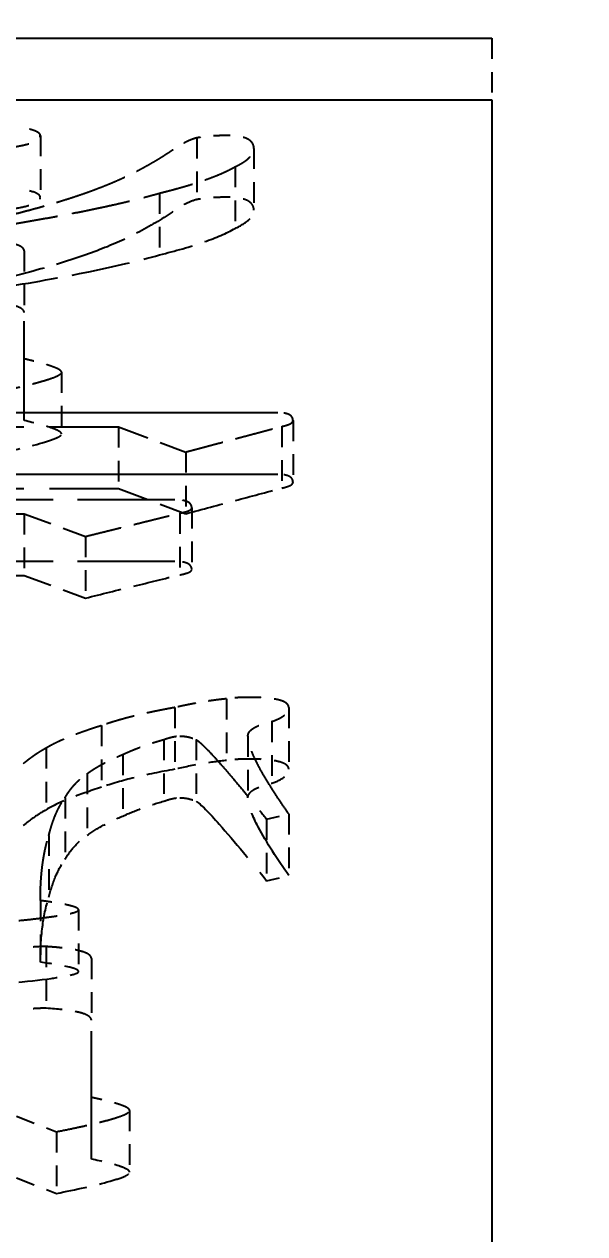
# Model space of a CAD drawing. Header units: millimetres. Extents: x 200 to 5740, y 200 to 4000.
# Drawn here: x 4268.72 to 4272.99, y 1952.79 to 1962 of the extents above; entities that cross this region are included whole.
import ezdxf

# ---------------------------------------------------------------- set-up
doc = ezdxf.new("R2010")
doc.units = ezdxf.units.MM
doc.header["$LTSCALE"] = 20
doc.linetypes.add('DASHED', pattern=[0.2067, 0.1654, -0.0413])
doc.layers.add('標註 (ISO)', color=7, linetype='Continuous', lineweight=18)
doc.layers.add('隱藏 (ISO)', color=7, linetype='DASHED', lineweight=25)
doc.styles.add('註記文字 (JIS)', font='kaiu.ttf')
doc.dimstyles.new('預設 (JIS)', dxfattribs={"dimscale": 20, "dimtxt": 3, "dimasz": 3, "dimexe": 2, "dimexo": 1, "dimgap": 0.8, "dimtad": 1, "dimrnd": 1e-08, "dimdsep": 46, "dimtxsty": '註記文字 (JIS)', "dimblk": 'Filled-1', "dimcen": 0.09, "dimdle": 10, "dimclrd": 256, "dimclre": 256, "dimclrt": 256, "dimadec": 0, "dimazin": 2, "dimtfac": 0.833333, "dimtmove": 0, "dimatfit": 3, "dimfxl": 0, "dimtolj": 1, "dimtzin": 0, "dimlwd": -1, "dimlwe": -1, "dimarcsym": 0})

# ---------------------------------------------------------------- blocks, each defined once
blk = doc.blocks.new('Filled-1')
at = {"color": 0}
for p, q in [((0, 0), (-1, 0.16667)), ((-1, 0.16667), (-1, -0.16667)), ((-1, 0), (0, 0)), ((-1, -0.16667), (0, 0))]:
    blk.add_line(p, q, dxfattribs=at)
at = {"color": 0, "flags": 128}
blk.add_lwpolyline([(-1, -0.16667), (0, 0)], dxfattribs=at)
at = {"color": 0}
blk.add_solid([(-1, -0.16667), (0, 0), (-1, 0.16667), (-1, -0.16667)], dxfattribs=at)
blk = doc.blocks.new('*D40')
at = {"layer": 'Defpoints', "color": 0}
for p in [(3955.2832, 2448.0062), (4476.8728, 2448.0062), (4342.7832, 958.0062)]:
    blk.add_point(p, dxfattribs=at)
at = {"layer": '標註 (ISO)'}
for p, q in [((3975.2832, 2448.0062), (4516.8728, 2448.0062)), ((4476.8728, 1018.0062), (4476.8728, 2388.0062)), ((4362.7832, 958.0062), (4516.8728, 958.0062))]:
    blk.add_line(p, q, dxfattribs=at)
at = {"layer": '標註 (ISO)', "xscale": 60, "yscale": 60, "zscale": 60}
for p, rotation in [((4476.8728, 2448.0062), 90), ((4476.8728, 958.0062), 270)]:
    blk.add_blockref('Filled-1', p, dxfattribs=dict(at, rotation=rotation))
at = {"layer": '標註 (ISO)', "insert": (4396.8949, 1625.6029), "char_height": 60, "attachment_point": 1, "rotation": 90, "style": '註記文字 (JIS)'}
blk.add_mtext('\\A1;1490', dxfattribs=at)

msp = doc.modelspace()

# ---------------------------------------------------------------- linework, layer by layer
at = {"layer": '隱藏 (ISO)', "ltscale": 2.380771}
msp.add_line((4247.2832, 1961.8945), (4272.2832, 1961.8945), dxfattribs=at)
at = {"layer": '隱藏 (ISO)', "ltscale": 0.047517}
for p, q in [((4272.2832, 1961.8945), (4272.2832, 1961.4247)), ((4268.8416, 1961.1536), (4268.8416, 1960.6838)), ((4270.0345, 1961.1359), (4270.0345, 1960.6661)), ((4270.4688, 1961.0561), (4270.4688, 1960.5862)), ((4270.3262, 1960.9164), (4270.3262, 1960.4465)), ((4269.7492, 1960.7146), (4269.7492, 1960.2448)), ((4268.7184, 1960.2756), (4268.7184, 1959.8057)), ((4269.0037, 1959.351), (4269.0037, 1958.8811)), ((4270.7671, 1958.9829), (4270.7671, 1958.513)), ((4269.438, 1958.9341), (4269.438, 1958.4643)), ((4270.6828, 1958.9385), (4270.6828, 1958.4687)), ((4269.9502, 1958.7434), (4269.9502, 1958.2736)), ((4269.9956, 1958.3177), (4269.9956, 1957.8479)), ((4268.7184, 1958.2734), (4268.7184, 1957.8035)), ((4269.9048, 1958.2778), (4269.9048, 1957.8079)), ((4269.1852, 1958.1004), (4269.1852, 1957.6306)), ((4270.2614, 1956.8637), (4270.2614, 1956.3939)), ((4269.8659, 1956.7972), (4269.8659, 1956.3273)), ((4270.7346, 1956.7972), (4270.7346, 1956.3273)), ((4269.3084, 1956.6597), (4269.3084, 1956.1899)), ((4270.605, 1956.6908), (4270.605, 1956.2209)), ((4270.4235, 1956.5799), (4270.4235, 1956.11)), ((4268.887, 1956.489), (4268.887, 1956.0191)), ((4269.7816, 1956.5533), (4269.7816, 1956.0834)), ((4270.028, 1956.5533), (4270.028, 1956.0834)), ((4269.4705, 1956.4402), (4269.4705, 1955.9704)), ((4269.1982, 1956.2939), (4269.1982, 1955.824)), ((4269.0296, 1956.1098), (4269.0296, 1955.64)), ((4270.5661, 1955.948), (4270.5661, 1955.4781)), ((4270.7346, 1955.9879), (4270.7346, 1955.518)), ((4268.9064, 1955.8238), (4268.9064, 1955.3539)), ((4268.8416, 1955.3271), (4268.8416, 1954.8573)), ((4269.1333, 1955.2562), (4269.1333, 1954.7863)), ((4268.887, 1954.9768), (4268.887, 1954.5069)), ((4269.2306, 1954.8859), (4269.2306, 1954.416)), ((4269.5223, 1953.7284), (4269.5223, 1953.2586)), ((4268.9648, 1953.5666), (4268.9648, 1953.0967))]:
    msp.add_line(p, q, dxfattribs=at)
at = {"layer": '隱藏 (ISO)', "ltscale": 2.58833}
msp.add_line((4245.1038, 1961.4247), (4272.2832, 1961.4247), dxfattribs=at)
at = {"layer": '隱藏 (ISO)', "ltscale": 4.576551}
msp.add_line((4272.2832, 1961.4247), (4272.2832, 1944.9884), dxfattribs=at)
at = {"layer": '隱藏 (ISO)', "ltscale": 0.228958}
msp.add_line((4268.7184, 1958.9831), (4268.7184, 1959.8057), dxfattribs=at)
at = {"layer": '隱藏 (ISO)', "ltscale": 0.826606}
for p, q in [((4270.6504, 1959.0428), (4261.9697, 1959.0428)), ((4270.6504, 1958.5729), (4261.9697, 1958.5729))]:
    msp.add_line(p, q, dxfattribs=at)
at = {"layer": '隱藏 (ISO)', "ltscale": 0.235749}
for p, q in [((4266.9615, 1958.9341), (4269.438, 1958.9341)), ((4266.9615, 1958.4643), (4269.438, 1958.4643))]:
    msp.add_line(p, q, dxfattribs=at)
at = {"layer": '隱藏 (ISO)', "ltscale": 0.071999}
for p, q in [((4269.438, 1958.9341), (4269.9502, 1958.7434)), ((4269.438, 1958.4643), (4269.9502, 1958.2736))]:
    msp.add_line(p, q, dxfattribs=at)
at = {"layer": '隱藏 (ISO)', "ltscale": 0.224018}
for p, q in [((4269.8659, 1958.3798), (4267.5126, 1958.3798)), ((4269.8659, 1957.9099), (4267.5126, 1957.9099))]:
    msp.add_line(p, q, dxfattribs=at)
at = {"layer": '隱藏 (ISO)', "ltscale": 0.269089}
for p, q in [((4265.8919, 1958.2734), (4268.7184, 1958.2734)), ((4265.8919, 1957.8035), (4268.7184, 1957.8035))]:
    msp.add_line(p, q, dxfattribs=at)
at = {"layer": '隱藏 (ISO)', "ltscale": 0.065438}
for p, q in [((4268.7184, 1958.2734), (4269.1852, 1958.1004)), ((4268.7184, 1957.8035), (4269.1852, 1957.6306))]:
    msp.add_line(p, q, dxfattribs=at)
at = {"layer": '隱藏 (ISO)', "ltscale": 0.019424}
for p, q in [((4270.5661, 1955.948), (4270.7346, 1955.9879)), ((4270.5661, 1955.4781), (4270.7346, 1955.518))]:
    msp.add_line(p, q, dxfattribs=at)
at = {"layer": '隱藏 (ISO)', "ltscale": 0.294403}
msp.add_line((4269.2306, 1953.3584), (4269.2306, 1954.416), dxfattribs=at)
at = {"layer": '隱藏 (ISO)', "ltscale": 0.043636}
for p, q in [((4268.6601, 1953.6841), (4268.9648, 1953.5666)), ((4268.6601, 1953.2142), (4268.9648, 1953.0967))]:
    msp.add_line(p, q, dxfattribs=at)
at = {"layer": '隱藏 (ISO)', "ltscale": 0.025716}
msp.add_open_spline([(4268.8416, 1961.1536), (4268.8416, 1961.1913), (4268.6731, 1961.2202)], degree=2, dxfattribs=at)
at = {"layer": '隱藏 (ISO)', "ltscale": 0.03118}
msp.add_open_spline([(4268.6536, 1961.0694), (4268.8416, 1961.1004), (4268.8416, 1961.1536)], degree=2, dxfattribs=at)
at = {"layer": '隱藏 (ISO)', "ltscale": 0.032156}
msp.add_open_spline([(4270.0345, 1961.1359), (4269.9502, 1961.1137), (4269.8465, 1961.0406)], degree=2, dxfattribs=at)
at = {"layer": '隱藏 (ISO)', "ltscale": 0.02225}
msp.add_open_spline([(4270.2614, 1961.1536), (4270.1447, 1961.1536), (4270.0345, 1961.1359)], degree=2, dxfattribs=at)
at = {"layer": '隱藏 (ISO)', "ltscale": 0.03817}
msp.add_open_spline([(4270.4688, 1961.0561), (4270.4688, 1961.1536), (4270.2614, 1961.1536)], degree=2, dxfattribs=at)
at = {"layer": '隱藏 (ISO)', "ltscale": 0.095553}
msp.add_open_spline([(4269.8465, 1961.0406), (4269.5872, 1960.8654), (4269.2954, 1960.7545)], degree=2, dxfattribs=at)
at = {"layer": '隱藏 (ISO)', "ltscale": 0.041821}
msp.add_open_spline([(4270.3262, 1960.9164), (4270.4688, 1960.9829), (4270.4688, 1961.0561)], degree=2, dxfattribs=at)
at = {"layer": '隱藏 (ISO)', "ltscale": 0.079027}
msp.add_open_spline([(4269.7492, 1960.7146), (4270.1447, 1960.8122), (4270.3262, 1960.9164)], degree=2, dxfattribs=at)
at = {"layer": '隱藏 (ISO)', "ltscale": 0.105235}
msp.add_open_spline([(4269.2954, 1960.7545), (4268.9842, 1960.6326), (4268.4591, 1960.5084)], degree=2, dxfattribs=at)
at = {"layer": '隱藏 (ISO)', "ltscale": 0.135692}
msp.add_open_spline([(4268.5304, 1960.4641), (4269.3084, 1960.5882), (4269.7492, 1960.7146)], degree=2, dxfattribs=at)
at = {"layer": '隱藏 (ISO)', "ltscale": 0.025716}
msp.add_open_spline([(4268.8416, 1960.6838), (4268.8416, 1960.6901), (4268.838, 1960.6962), (4268.8236, 1960.7084), (4268.8125, 1960.7141), (4268.7679, 1960.7317), (4268.7219, 1960.742), (4268.6731, 1960.7503)], degree=3, knots=[-0.02940583, -0.02940583, -0.02940583, -0.02940583, -0.02312816, -0.02312816, -0.01636854, -0.01636854, 0, 0, 0, 0], dxfattribs=at)
at = {"layer": '隱藏 (ISO)', "ltscale": 0.03118}
msp.add_open_spline([(4268.6536, 1960.5995), (4268.6981, 1960.6069), (4268.7419, 1960.6164), (4268.7964, 1960.636), (4268.813, 1960.6443), (4268.8362, 1960.6633), (4268.8416, 1960.6734), (4268.8416, 1960.6838)], degree=3, knots=[-0.03289215, -0.03289215, -0.03289215, -0.03289215, -0.01804988, -0.01804988, -0.00913896, -0.00913896, 0, 0, 0, 0], dxfattribs=at)
at = {"layer": '隱藏 (ISO)', "ltscale": 0.032156}
msp.add_open_spline([(4270.0345, 1960.6661), (4270.0037, 1960.658), (4269.9735, 1960.6454), (4269.9089, 1960.6126), (4269.8748, 1960.5907), (4269.8465, 1960.5707)], degree=3, knots=[-0.03456402, -0.03456402, -0.03456402, -0.03456402, -0.01949402, -0.01949402, 0, 0, 0, 0], dxfattribs=at)
at = {"layer": '隱藏 (ISO)', "ltscale": 0.02225}
msp.add_open_spline([(4270.2614, 1960.6838), (4270.2225, 1960.6838), (4270.1842, 1960.6823), (4270.1076, 1960.6763), (4270.0704, 1960.6718), (4270.0345, 1960.6661)], degree=3, knots=[-0.02355478, -0.02355478, -0.02355478, -0.02355478, -0.01190132, -0.01190132, 0, 0, 0, 0], dxfattribs=at)
at = {"layer": '隱藏 (ISO)', "ltscale": 0.03817}
msp.add_open_spline([(4270.4688, 1960.5862), (4270.4688, 1960.5977), (4270.4667, 1960.6096), (4270.456, 1960.6301), (4270.4484, 1960.6395), (4270.427, 1960.655), (4270.4144, 1960.6614), (4270.3827, 1960.6721), (4270.3647, 1960.6761), (4270.3181, 1960.6824), (4270.2897, 1960.6838), (4270.2614, 1960.6838)], degree=3, knots=[-0.04016135, -0.04016135, -0.04016135, -0.04016135, -0.03008704, -0.03008704, -0.02183947, -0.02183947, -0.01504075, -0.01504075, -0.00848503, -0.00848503, 0, 0, 0, 0], dxfattribs=at)
at = {"layer": '隱藏 (ISO)', "ltscale": 0.095553}
msp.add_open_spline([(4269.8465, 1960.5707), (4269.766, 1960.5164), (4269.677, 1960.4625), (4269.4937, 1960.3673), (4269.3993, 1960.3241), (4269.2954, 1960.2847)], degree=3, knots=[-0.1000129, -0.1000129, -0.1000129, -0.1000129, -0.0465675, -0.0465675, 0, 0, 0, 0], dxfattribs=at)
at = {"layer": '隱藏 (ISO)', "ltscale": 0.041821}
msp.add_open_spline([(4270.3262, 1960.4465), (4270.3711, 1960.4675), (4270.4081, 1960.4902), (4270.4568, 1960.5379), (4270.4688, 1960.5617), (4270.4688, 1960.5862)], degree=3, knots=[-0.04430217, -0.04430217, -0.04430217, -0.04430217, -0.02151147, -0.02151147, 0, 0, 0, 0], dxfattribs=at)
at = {"layer": '隱藏 (ISO)', "ltscale": 0.079027}
msp.add_open_spline([(4269.7492, 1960.2448), (4269.8698, 1960.2745), (4269.9872, 1960.3076), (4270.18, 1960.375), (4270.2612, 1960.4092), (4270.3262, 1960.4465)], degree=3, knots=[-0.08273268, -0.08273268, -0.08273268, -0.08273268, -0.03809383, -0.03809383, 0, 0, 0, 0], dxfattribs=at)
at = {"layer": '隱藏 (ISO)', "ltscale": 0.043968}
msp.add_open_spline([(4268.7184, 1960.2756), (4268.7184, 1960.3421), (4268.3748, 1960.3598)], degree=2, dxfattribs=at)
at = {"layer": '隱藏 (ISO)', "ltscale": 0.105235}
msp.add_open_spline([(4269.2954, 1960.2847), (4269.1839, 1960.241), (4269.0593, 1960.2), (4268.7814, 1960.1182), (4268.6211, 1960.0769), (4268.4591, 1960.0386)], degree=3, knots=[-0.1099404, -0.1099404, -0.1099404, -0.1099404, -0.0590955, -0.0590955, 0, 0, 0, 0], dxfattribs=at)
at = {"layer": '隱藏 (ISO)', "ltscale": 0.135692}
msp.add_open_spline([(4268.5304, 1959.9942), (4268.7648, 1960.0316), (4269.0023, 1960.0733), (4269.4052, 1960.1562), (4269.5872, 1960.1983), (4269.7492, 1960.2448)], degree=3, knots=[-0.1411199, -0.1411199, -0.1411199, -0.1411199, -0.0634319, -0.0634319, 0, 0, 0, 0], dxfattribs=at)
at = {"layer": '隱藏 (ISO)', "ltscale": 0.043969}
msp.add_open_spline([(4268.7184, 1959.8057), (4268.7184, 1959.8131), (4268.7153, 1959.8203), (4268.7013, 1959.8341), (4268.6909, 1959.8402), (4268.6571, 1959.8544), (4268.6307, 1959.8612), (4268.5419, 1959.8782), (4268.4621, 1959.8855), (4268.3748, 1959.89)], degree=3, knots=[-0.05496086, -0.05496086, -0.05496086, -0.05496086, -0.0467906, -0.0467906, -0.03876194, -0.03876194, -0.02647657, -0.02647657, 0, 0, 0, 0], dxfattribs=at)
at = {"layer": '隱藏 (ISO)', "ltscale": 0.040199}
msp.add_open_spline([(4269.0037, 1959.351), (4269.0037, 1959.3864), (4268.7184, 1959.453)], degree=2, dxfattribs=at)
at = {"layer": '隱藏 (ISO)', "ltscale": 0.070074}
msp.add_open_spline([(4268.4591, 1959.1891), (4269.0037, 1959.3022), (4269.0037, 1959.351)], degree=2, dxfattribs=at)
at = {"layer": '隱藏 (ISO)', "ltscale": 0.0402}
msp.add_open_spline([(4269.0037, 1958.8811), (4269.0037, 1958.8843), (4269.002, 1958.8874), (4268.996, 1958.8941), (4268.9912, 1958.8975), (4268.972, 1958.9092), (4268.9518, 1958.9174), (4268.8769, 1958.9442), (4268.7965, 1958.9649), (4268.7184, 1958.9831)], degree=3, knots=[-0.04538001, -0.04538001, -0.04538001, -0.04538001, -0.04211972, -0.04211972, -0.03827054, -0.03827054, -0.02834798, -0.02834798, 0, 0, 0, 0], dxfattribs=at)
at = {"layer": '隱藏 (ISO)', "ltscale": 0.022627}
msp.add_open_spline([(4270.7671, 1958.9829), (4270.7671, 1959.0428), (4270.6504, 1959.0428)], degree=2, dxfattribs=at)
at = {"layer": '隱藏 (ISO)', "ltscale": 0.015343}
msp.add_open_spline([(4270.6828, 1958.9385), (4270.7671, 1958.9563), (4270.7671, 1958.9829)], degree=2, dxfattribs=at)
at = {"layer": '隱藏 (ISO)', "ltscale": 0.070074}
msp.add_open_spline([(4268.4591, 1958.7193), (4268.6005, 1958.7486), (4268.7497, 1958.782), (4268.8992, 1958.8254), (4268.9417, 1958.8394), (4268.9811, 1958.8582), (4268.9918, 1958.8643), (4269.0014, 1958.8739), (4269.0037, 1958.8775), (4269.0037, 1958.8811)], degree=3, knots=[-0.05974988, -0.05974988, -0.05974988, -0.05974988, -0.02356011, -0.02356011, -0.00892719, -0.00892719, -0.00316699, -0.00316699, 0, 0, 0, 0], dxfattribs=at)
at = {"layer": '隱藏 (ISO)', "ltscale": 0.088327}
msp.add_open_spline([(4269.9502, 1958.7434), (4270.3392, 1958.8476), (4270.6828, 1958.9385)], degree=2, dxfattribs=at)
at = {"layer": '隱藏 (ISO)', "ltscale": 0.022627}
msp.add_open_spline([(4270.7671, 1958.513), (4270.7671, 1958.5204), (4270.7657, 1958.5281), (4270.759, 1958.5412), (4270.7543, 1958.5471), (4270.7413, 1958.5565), (4270.734, 1958.5603), (4270.716, 1958.5664), (4270.706, 1958.5687), (4270.6806, 1958.5722), (4270.6655, 1958.5729), (4270.6504, 1958.5729)], degree=3, knots=[-0.02382362, -0.02382362, -0.02382362, -0.02382362, -0.01734736, -0.01734736, -0.01214454, -0.01214454, -0.0082115, -0.0082115, -0.00454364, -0.00454364, 0, 0, 0, 0], dxfattribs=at)
at = {"layer": '隱藏 (ISO)', "ltscale": 0.015343}
msp.add_open_spline([(4270.6828, 1958.4687), (4270.6995, 1958.4722), (4270.7154, 1958.4764), (4270.7407, 1958.4856), (4270.7505, 1958.4904), (4270.7639, 1958.5014), (4270.7671, 1958.5071), (4270.7671, 1958.513)], degree=3, knots=[-0.01629693, -0.01629693, -0.01629693, -0.01629693, -0.01041399, -0.01041399, -0.00520894, -0.00520894, 0, 0, 0, 0], dxfattribs=at)
at = {"layer": '隱藏 (ISO)', "ltscale": 0.088327}
msp.add_open_spline([(4269.9502, 1958.2736), (4270.0758, 1958.3072), (4270.202, 1958.3409), (4270.4458, 1958.4059), (4270.5645, 1958.4374), (4270.6828, 1958.4687)], degree=3, knots=[-0.09273372, -0.09273372, -0.09273372, -0.09273372, -0.04487172, -0.04487172, 0, 0, 0, 0], dxfattribs=at)
at = {"layer": '隱藏 (ISO)', "ltscale": 0.024084}
msp.add_open_spline([(4269.9956, 1958.3177), (4269.9956, 1958.3798), (4269.8659, 1958.3798)], degree=2, dxfattribs=at)
at = {"layer": '隱藏 (ISO)', "ltscale": 0.014663}
msp.add_open_spline([(4269.9048, 1958.2778), (4269.9956, 1958.2955), (4269.9956, 1958.3177)], degree=2, dxfattribs=at)
at = {"layer": '隱藏 (ISO)', "ltscale": 0.084376}
msp.add_open_spline([(4269.1852, 1958.1004), (4269.5612, 1958.1935), (4269.9048, 1958.2778)], degree=2, dxfattribs=at)
at = {"layer": '隱藏 (ISO)', "ltscale": 0.024084}
msp.add_open_spline([(4269.9956, 1957.8479), (4269.9956, 1957.8552), (4269.9942, 1957.8629), (4269.9874, 1957.8761), (4269.9825, 1957.882), (4269.9689, 1957.8919), (4269.961, 1957.8959), (4269.9411, 1957.9026), (4269.9299, 1957.9051), (4269.901, 1957.9091), (4269.8834, 1957.9099), (4269.8659, 1957.9099)], degree=3, knots=[-0.02537444, -0.02537444, -0.02537444, -0.02537444, -0.01890081, -0.01890081, -0.01362107, -0.01362107, -0.00934519, -0.00934519, -0.00525094, -0.00525094, 0, 0, 0, 0], dxfattribs=at)
at = {"layer": '隱藏 (ISO)', "ltscale": 0.014663}
msp.add_open_spline([(4269.9048, 1957.8079), (4269.9268, 1957.8122), (4269.9493, 1957.8176), (4269.9755, 1957.8276), (4269.9833, 1957.8315), (4269.9932, 1957.8397), (4269.9956, 1957.8437), (4269.9956, 1957.8479)], degree=3, knots=[-0.01540888, -0.01540888, -0.01540888, -0.01540888, -0.00777815, -0.00777815, -0.00364483, -0.00364483, 0, 0, 0, 0], dxfattribs=at)
at = {"layer": '隱藏 (ISO)', "ltscale": 0.084376}
msp.add_open_spline([(4269.1852, 1957.6306), (4269.3077, 1957.6609), (4269.4305, 1957.6912), (4269.6702, 1957.7503), (4269.7876, 1957.7792), (4269.9048, 1957.8079)], degree=3, knots=[-0.08864347, -0.08864347, -0.08864347, -0.08864347, -0.04328434, -0.04328434, 0, 0, 0, 0], dxfattribs=at)
at = {"layer": '隱藏 (ISO)', "ltscale": 0.042038}
msp.add_open_spline([(4270.2614, 1956.8637), (4270.0928, 1956.8482), (4269.8659, 1956.7972)], degree=2, dxfattribs=at)
at = {"layer": '隱藏 (ISO)', "ltscale": 0.015745}
msp.add_open_spline([(4270.4235, 1956.8748), (4270.3392, 1956.8748), (4270.2614, 1956.8637)], degree=2, dxfattribs=at)
at = {"layer": '隱藏 (ISO)', "ltscale": 0.041692}
msp.add_open_spline([(4270.7346, 1956.7972), (4270.7346, 1956.8748), (4270.4235, 1956.8748)], degree=2, dxfattribs=at)
at = {"layer": '隱藏 (ISO)', "ltscale": 0.065638}
msp.add_open_spline([(4269.8659, 1956.7972), (4269.5288, 1956.7373), (4269.3084, 1956.6597)], degree=2, dxfattribs=at)
at = {"layer": '隱藏 (ISO)', "ltscale": 0.032901}
msp.add_open_spline([(4270.605, 1956.6908), (4270.7346, 1956.7351), (4270.7346, 1956.7972)], degree=2, dxfattribs=at)
at = {"layer": '隱藏 (ISO)', "ltscale": 0.062358}
msp.add_open_spline([(4269.3084, 1956.6597), (4269.0296, 1956.5732), (4268.887, 1956.489)], degree=2, dxfattribs=at)
at = {"layer": '隱藏 (ISO)', "ltscale": 0.036868}
msp.add_open_spline([(4270.4235, 1956.5799), (4270.4235, 1956.6486), (4270.605, 1956.6908)], degree=2, dxfattribs=at)
at = {"layer": '隱藏 (ISO)', "ltscale": 0.014132}
msp.add_open_spline([(4269.7816, 1956.5533), (4269.853, 1956.5799), (4269.9048, 1956.5799)], degree=2, dxfattribs=at)
at = {"layer": '隱藏 (ISO)', "ltscale": 0.014296}
msp.add_open_spline([(4269.9048, 1956.5799), (4269.9697, 1956.5799), (4270.028, 1956.5533)], degree=2, dxfattribs=at)
at = {"layer": '隱藏 (ISO)', "ltscale": 0.167638}
msp.add_open_spline([(4270.7346, 1955.9879), (4270.4235, 1956.4335), (4270.4235, 1956.5799)], degree=2, dxfattribs=at)
at = {"layer": '隱藏 (ISO)', "ltscale": 0.064389}
msp.add_open_spline([(4268.887, 1956.489), (4268.7509, 1956.4136), (4268.6082, 1956.2783)], degree=2, dxfattribs=at)
at = {"layer": '隱藏 (ISO)', "ltscale": 0.04326}
msp.add_open_spline([(4269.4705, 1956.4402), (4269.6196, 1956.5089), (4269.7816, 1956.5533)], degree=2, dxfattribs=at)
at = {"layer": '隱藏 (ISO)', "ltscale": 0.176178}
msp.add_open_spline([(4270.028, 1956.5533), (4270.1123, 1956.5067), (4270.5661, 1955.948)], degree=2, dxfattribs=at)
at = {"layer": '隱藏 (ISO)', "ltscale": 0.04833}
msp.add_open_spline([(4269.1982, 1956.2939), (4269.3084, 1956.3737), (4269.4705, 1956.4402)], degree=2, dxfattribs=at)
at = {"layer": '隱藏 (ISO)', "ltscale": 0.042038}
msp.add_open_spline([(4270.2614, 1956.3939), (4270.1989, 1956.3881), (4270.1363, 1956.3792), (4270.0057, 1956.3573), (4269.9335, 1956.3425), (4269.8659, 1956.3273)], degree=3, knots=[-0.04362927, -0.04362927, -0.04362927, -0.04362927, -0.02424666, -0.02424666, 0, 0, 0, 0], dxfattribs=at)
at = {"layer": '隱藏 (ISO)', "ltscale": 0.015745}
msp.add_open_spline([(4270.4235, 1956.4049), (4270.3956, 1956.4049), (4270.3681, 1956.404), (4270.3135, 1956.4003), (4270.2871, 1956.3975), (4270.2614, 1956.3939)], degree=3, knots=[-0.01669008, -0.01669008, -0.01669008, -0.01669008, -0.00834504, -0.00834504, 0, 0, 0, 0], dxfattribs=at)
at = {"layer": '隱藏 (ISO)', "ltscale": 0.041692}
msp.add_open_spline([(4270.7346, 1956.3273), (4270.7346, 1956.3339), (4270.733, 1956.3405), (4270.7253, 1956.3527), (4270.7197, 1956.3584), (4270.701, 1956.3709), (4270.6864, 1956.3772), (4270.6449, 1956.3892), (4270.6173, 1956.394), (4270.5367, 1956.4032), (4270.4777, 1956.4049), (4270.4235, 1956.4049)], degree=3, knots=[-0.04347819, -0.04347819, -0.04347819, -0.04347819, -0.03774039, -0.03774039, -0.03254128, -0.03254128, -0.02540396, -0.02540396, -0.0162698, -0.0162698, 0, 0, 0, 0], dxfattribs=at)
at = {"layer": '隱藏 (ISO)', "ltscale": 0.053757}
msp.add_open_spline([(4269.0296, 1956.1098), (4269.0944, 1956.2229), (4269.1982, 1956.2939)], degree=2, dxfattribs=at)
at = {"layer": '隱藏 (ISO)', "ltscale": 0.065638}
msp.add_open_spline([(4269.8659, 1956.3273), (4269.7592, 1956.3084), (4269.6555, 1956.2871), (4269.4689, 1956.2411), (4269.3849, 1956.2168), (4269.3084, 1956.1899)], degree=3, knots=[-0.068995, -0.068995, -0.068995, -0.068995, -0.03292983, -0.03292983, 0, 0, 0, 0], dxfattribs=at)
at = {"layer": '隱藏 (ISO)', "ltscale": 0.032901}
msp.add_open_spline([(4270.605, 1956.2209), (4270.6464, 1956.2351), (4270.6797, 1956.2512), (4270.7246, 1956.2881), (4270.7346, 1956.3074), (4270.7346, 1956.3273)], degree=3, knots=[-0.0350305, -0.0350305, -0.0350305, -0.0350305, -0.0174736, -0.0174736, 0, 0, 0, 0], dxfattribs=at)
at = {"layer": '隱藏 (ISO)', "ltscale": 0.062358}
msp.add_open_spline([(4269.3084, 1956.1899), (4269.2222, 1956.1631), (4269.1388, 1956.1344), (4268.9983, 1956.0775), (4268.9377, 1956.0491), (4268.887, 1956.0191)], degree=3, knots=[-0.06532706, -0.06532706, -0.06532706, -0.06532706, -0.03038683, -0.03038683, 0, 0, 0, 0], dxfattribs=at)
at = {"layer": '隱藏 (ISO)', "ltscale": 0.036868}
msp.add_open_spline([(4270.4235, 1956.11), (4270.4235, 1956.1227), (4270.4281, 1956.1351), (4270.4484, 1956.159), (4270.4633, 1956.1699), (4270.515, 1956.1965), (4270.5574, 1956.2099), (4270.605, 1956.2209)], degree=3, knots=[-0.03902733, -0.03902733, -0.03902733, -0.03902733, -0.02795463, -0.02795463, -0.01723828, -0.01723828, 0, 0, 0, 0], dxfattribs=at)
at = {"layer": '隱藏 (ISO)', "ltscale": 0.080488}
msp.add_open_spline([(4268.9064, 1955.8238), (4268.9518, 1956.0056), (4269.0296, 1956.1098)], degree=2, dxfattribs=at)
at = {"layer": '隱藏 (ISO)', "ltscale": 0.014132}
msp.add_open_spline([(4269.7816, 1956.0834), (4269.7974, 1956.0893), (4269.8154, 1956.0953), (4269.8469, 1956.1034), (4269.8615, 1956.1064), (4269.8857, 1956.1094), (4269.8952, 1956.11), (4269.9048, 1956.11)], degree=3, knots=[-0.01473898, -0.01473898, -0.01473898, -0.01473898, -0.00770801, -0.00770801, -0.00289351, -0.00289351, 0, 0, 0, 0], dxfattribs=at)
at = {"layer": '隱藏 (ISO)', "ltscale": 0.014296}
msp.add_open_spline([(4269.9048, 1956.11), (4269.9157, 1956.11), (4269.9264, 1956.1095), (4269.9479, 1956.1072), (4269.9583, 1956.1055), (4269.9914, 1956.0983), (4270.0115, 1956.091), (4270.028, 1956.0834)], degree=3, knots=[-0.01499596, -0.01499596, -0.01499596, -0.01499596, -0.01172954, -0.01172954, -0.00827284, -0.00827284, 0, 0, 0, 0], dxfattribs=at)
at = {"layer": '隱藏 (ISO)', "ltscale": 0.167638}
msp.add_open_spline([(4270.7346, 1955.518), (4270.6538, 1955.6338), (4270.5633, 1955.7709), (4270.4626, 1955.9625), (4270.4235, 1956.05), (4270.4235, 1956.11)], degree=3, knots=[-0.1370587, -0.1370587, -0.1370587, -0.1370587, -0.0526551, -0.0526551, 0, 0, 0, 0], dxfattribs=at)
at = {"layer": '隱藏 (ISO)', "ltscale": 0.064389}
msp.add_open_spline([(4268.887, 1956.0191), (4268.8358, 1955.9908), (4268.7893, 1955.9591), (4268.6979, 1955.89), (4268.6504, 1955.8485), (4268.6082, 1955.8085)], degree=3, knots=[-0.0664779, -0.0664779, -0.0664779, -0.0664779, -0.03733709, -0.03733709, 0, 0, 0, 0], dxfattribs=at)
at = {"layer": '隱藏 (ISO)', "ltscale": 0.04326}
msp.add_open_spline([(4269.4705, 1955.9704), (4269.5177, 1955.9921), (4269.5685, 1956.0132), (4269.6723, 1956.051), (4269.7252, 1956.068), (4269.7816, 1956.0834)], degree=3, knots=[-0.04546964, -0.04546964, -0.04546964, -0.04546964, -0.0216748, -0.0216748, 0, 0, 0, 0], dxfattribs=at)
at = {"layer": '隱藏 (ISO)', "ltscale": 0.176178}
msp.add_open_spline([(4270.028, 1956.0834), (4270.0605, 1956.0655), (4270.1298, 1955.993), (4270.3186, 1955.7806), (4270.4636, 1955.6043), (4270.5661, 1955.4781)], degree=3, knots=[-0.1902639, -0.1902639, -0.1902639, -0.1902639, -0.1148407, -0.1148407, 0, 0, 0, 0], dxfattribs=at)
at = {"layer": '隱藏 (ISO)', "ltscale": 0.04833}
msp.add_open_spline([(4269.1982, 1955.824), (4269.2346, 1955.8504), (4269.2756, 1955.8759), (4269.3667, 1955.9249), (4269.4164, 1955.9482), (4269.4705, 1955.9704)], degree=3, knots=[-0.05091929, -0.05091929, -0.05091929, -0.05091929, -0.02533757, -0.02533757, 0, 0, 0, 0], dxfattribs=at)
at = {"layer": '隱藏 (ISO)', "ltscale": 0.1384}
msp.add_open_spline([(4268.8416, 1955.3271), (4268.8416, 1955.6176), (4268.9064, 1955.8238)], degree=2, dxfattribs=at)
at = {"layer": '隱藏 (ISO)', "ltscale": 0.053757}
msp.add_open_spline([(4269.0296, 1955.64), (4269.0493, 1955.6742), (4269.0736, 1955.7092), (4269.1295, 1955.7701), (4269.1603, 1955.7981), (4269.1982, 1955.824)], degree=3, knots=[-0.05605717, -0.05605717, -0.05605717, -0.05605717, -0.02539477, -0.02539477, 0, 0, 0, 0], dxfattribs=at)
at = {"layer": '隱藏 (ISO)', "ltscale": 0.080488}
msp.add_open_spline([(4268.9064, 1955.3539), (4268.9198, 1955.4073), (4268.9371, 1955.4633), (4268.9773, 1955.5567), (4269, 1955.6003), (4269.0296, 1955.64)], degree=3, knots=[-0.08301709, -0.08301709, -0.08301709, -0.08301709, -0.03588741, -0.03588741, 0, 0, 0, 0], dxfattribs=at)
at = {"layer": '隱藏 (ISO)', "ltscale": 0.1384}
msp.add_open_spline([(4268.8416, 1954.8573), (4268.8416, 1954.9464), (4268.8462, 1955.0376), (4268.8676, 1955.2018), (4268.8829, 1955.2791), (4268.9064, 1955.3539)], degree=3, knots=[-0.1442496, -0.1442496, -0.1442496, -0.1442496, -0.0659909, -0.0659909, 0, 0, 0, 0], dxfattribs=at)
at = {"layer": '隱藏 (ISO)', "ltscale": 0.035411}
msp.add_open_spline([(4269.1333, 1955.2562), (4269.1333, 1955.2894), (4268.8416, 1955.3271)], degree=2, dxfattribs=at)
at = {"layer": '隱藏 (ISO)', "ltscale": 0.08917}
msp.add_open_spline([(4268.2841, 1955.1386), (4269.1333, 1955.2096), (4269.1333, 1955.2562)], degree=2, dxfattribs=at)
at = {"layer": '隱藏 (ISO)', "ltscale": 0.019875}
msp.add_open_spline([(4268.887, 1954.9768), (4268.7184, 1954.9768), (4268.7184, 1954.9479)], degree=2, dxfattribs=at)
at = {"layer": '隱藏 (ISO)', "ltscale": 0.044989}
msp.add_open_spline([(4269.2306, 1954.8859), (4269.2306, 1954.9546), (4268.887, 1954.9768)], degree=2, dxfattribs=at)
at = {"layer": '隱藏 (ISO)', "ltscale": 0.035411}
msp.add_open_spline([(4269.1333, 1954.7863), (4269.1333, 1954.7892), (4269.1317, 1954.792), (4269.1255, 1954.7977), (4269.1207, 1954.8006), (4269.1015, 1954.8096), (4269.0817, 1954.8155), (4269.0061, 1954.8339), (4268.927, 1954.8462), (4268.8416, 1954.8573)], degree=3, knots=[-0.04636485, -0.04636485, -0.04636485, -0.04636485, -0.04247259, -0.04247259, -0.03809067, -0.03809067, -0.02737903, -0.02737903, 0, 0, 0, 0], dxfattribs=at)
at = {"layer": '隱藏 (ISO)', "ltscale": 0.089171}
msp.add_open_spline([(4268.2841, 1954.6688), (4268.5037, 1954.6871), (4268.752, 1954.7102), (4268.9783, 1954.7416), (4269.0363, 1954.7508), (4269.0914, 1954.7642), (4269.1062, 1954.7683), (4269.1223, 1954.7752), (4269.1271, 1954.7777), (4269.1321, 1954.7823), (4269.1333, 1954.7843), (4269.1333, 1954.7863)], degree=3, knots=[-0.0717286, -0.0717286, -0.0717286, -0.0717286, -0.02466884, -0.02466884, -0.00950034, -0.00950034, -0.00431266, -0.00431266, -0.0017825, -0.0017825, 0, 0, 0, 0], dxfattribs=at)
at = {"layer": '隱藏 (ISO)', "ltscale": 0.019875}
msp.add_open_spline([(4268.887, 1954.5069), (4268.8623, 1954.5069), (4268.8358, 1954.5065), (4268.7942, 1954.504), (4268.7761, 1954.5024), (4268.7517, 1954.4982), (4268.7434, 1954.4963), (4268.7309, 1954.4919), (4268.7265, 1954.4897), (4268.7199, 1954.4843), (4268.7184, 1954.4812), (4268.7184, 1954.4781)], degree=3, knots=[-0.02077484, -0.02077484, -0.02077484, -0.02077484, -0.01332615, -0.01332615, -0.00809346, -0.00809346, -0.00514661, -0.00514661, -0.00272611, -0.00272611, 0, 0, 0, 0], dxfattribs=at)
at = {"layer": '隱藏 (ISO)', "ltscale": 0.044989}
msp.add_open_spline([(4269.2306, 1954.416), (4269.2306, 1954.4234), (4269.2276, 1954.4307), (4269.2144, 1954.4447), (4269.2046, 1954.451), (4269.1714, 1954.4664), (4269.1443, 1954.474), (4269.0517, 1954.4933), (4268.9697, 1954.5016), (4268.887, 1954.5069)], degree=3, knots=[-0.05168779, -0.05168779, -0.05168779, -0.05168779, -0.0442985, -0.0442985, -0.03704474, -0.03704474, -0.02526427, -0.02526427, 0, 0, 0, 0], dxfattribs=at)
at = {"layer": '隱藏 (ISO)', "ltscale": 0.040345}
msp.add_open_spline([(4269.5223, 1953.7284), (4269.5223, 1953.7661), (4269.2306, 1953.8282)], degree=2, dxfattribs=at)
at = {"layer": '隱藏 (ISO)', "ltscale": 0.071139}
msp.add_open_spline([(4268.9648, 1953.5666), (4269.5223, 1953.6774), (4269.5223, 1953.7284)], degree=2, dxfattribs=at)
at = {"layer": '隱藏 (ISO)', "ltscale": 0.040345}
msp.add_open_spline([(4269.5223, 1953.2586), (4269.5223, 1953.2619), (4269.5206, 1953.2652), (4269.5145, 1953.2721), (4269.5097, 1953.2756), (4269.49, 1953.2874), (4269.4695, 1953.2955), (4269.3927, 1953.3218), (4269.3106, 1953.3413), (4269.2306, 1953.3584)], degree=3, knots=[-0.04564165, -0.04564165, -0.04564165, -0.04564165, -0.04222143, -0.04222143, -0.03827546, -0.03827546, -0.02826867, -0.02826867, 0, 0, 0, 0], dxfattribs=at)
at = {"layer": '隱藏 (ISO)', "ltscale": 0.071139}
msp.add_open_spline([(4268.9648, 1953.0967), (4269.1103, 1953.1257), (4269.2639, 1953.1588), (4269.4162, 1953.202), (4269.4586, 1953.2157), (4269.4988, 1953.2347), (4269.5098, 1953.2409), (4269.52, 1953.2509), (4269.5223, 1953.2547), (4269.5223, 1953.2586)], degree=3, knots=[-0.06087101, -0.06087101, -0.06087101, -0.06087101, -0.02394028, -0.02394028, -0.00931482, -0.00931482, -0.00336676, -0.00336676, 0, 0, 0, 0], dxfattribs=at)

# ---------------------------------------------------------------- dimensions: what is measured, and where the dimension line sits
at = {"layer": '標註 (ISO)'}
dim = msp.add_linear_dim(base=(4476.8728, 2448.0062), p1=(4342.7832, 958.0062), p2=(3955.2832, 2448.0062), angle=90, dimstyle='預設 (JIS)', override={"dimgap": 0.8, "dimdec": 2, "dimtol": 0, "dimlim": 0, "dimtp": 0, "dimtm": 0, "dimtdec": 2, "dimtofl": 0, "dimatfit": 1}, dxfattribs=at)
dim.commit()
dim.dimension.update_dxf_attribs({"geometry": '*D40', "text_midpoint": (4476.8728, 1703.0062), "dimtype": 160})

doc.saveas('drawing.dxf')
